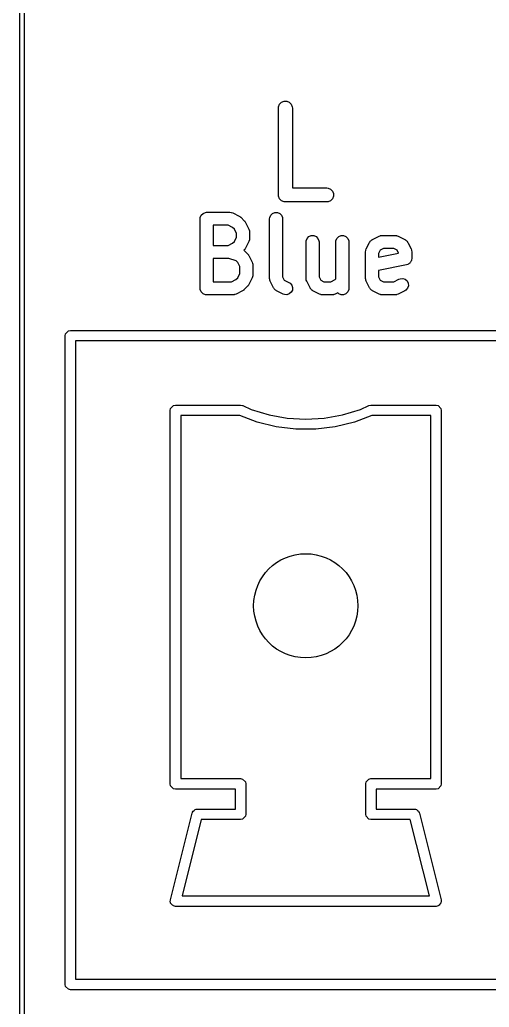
# Model space of a CAD drawing. Extents: x 89 to 178, y -115 to -57.
# Drawn here: x 88.97 to 94.38, y -106.22 to -94.85 of the extents above; entities that cross this region are included whole.
import ezdxf

# ---------------------------------------------------------------- set-up
doc = ezdxf.new("R2010")
doc.units = 0
doc.layers.add('BLACK', color=7, linetype='CONTINUOUS')

msp = doc.modelspace()

# ---------------------------------------------------------------- linework, layer by layer
at = {"layer": 'BLACK', "linetype": 'CONTINUOUS'}
for p, q in [((88.975, -106.5), (88.975, -65.5)), ((89.025, -65.524181), (89.025, -106.475818)), ((91.95487, -95.853692), (91.966815, -95.824853)), ((91.966815, -95.824853), (91.988887, -95.802781)), ((91.988887, -95.802781), (92.017726, -95.790836)), ((92.017726, -95.790836), (92.04894, -95.790836)), ((92.04894, -95.790836), (92.077779, -95.802781)), ((92.077779, -95.802781), (92.099851, -95.824853)), ((92.099851, -95.824853), (92.111796, -95.853692)), ((91.953333, -95.869299), (91.95487, -95.853692)), ((91.953333, -96.869299), (91.953333, -95.869299)), ((92.111796, -95.853692), (92.113333, -95.869299)), ((92.113333, -95.869299), (92.113333, -96.789299)), ((92.113333, -96.789299), (92.509523, -96.789299)), ((92.509523, -96.789299), (92.52513, -96.790836)), ((92.52513, -96.790836), (92.553969, -96.802781)), ((92.553969, -96.802781), (92.576041, -96.824853)), ((92.576041, -96.824853), (92.587986, -96.853692)), ((92.587986, -96.853692), (92.587986, -96.884906)), ((91.95487, -96.884906), (91.953333, -96.869299)), ((91.966815, -96.913745), (91.95487, -96.884906)), ((91.988887, -96.935817), (91.966815, -96.913745)), ((92.017726, -96.947762), (91.988887, -96.935817)), ((92.033333, -96.949299), (92.017726, -96.947762)), ((92.509523, -96.949299), (92.033333, -96.949299)), ((92.52513, -96.947762), (92.509523, -96.949299)), ((92.553969, -96.935817), (92.52513, -96.947762)), ((92.576041, -96.913745), (92.553969, -96.935817)), ((92.587986, -96.884906), (92.576041, -96.913745)), ((91.06383, -97.102627), (91.084522, -97.081935)), ((91.084522, -97.081935), (91.111558, -97.070736)), ((91.111558, -97.070736), (91.12619, -97.069295)), ((91.12619, -97.069295), (91.392856, -97.069295)), ((91.392856, -97.069295), (91.407488, -97.070736)), ((91.407488, -97.070736), (91.409977, -97.071767)), ((91.409977, -97.071767), (91.412665, -97.071958)), ((91.412665, -97.071958), (91.426397, -97.077213)), ((91.426397, -97.077213), (91.502588, -97.115308)), ((91.86383, -97.102627), (91.884522, -97.081935)), ((91.884522, -97.081935), (91.911558, -97.070736)), ((91.911558, -97.070736), (91.940822, -97.070736)), ((91.940822, -97.070736), (91.967858, -97.081935)), ((91.967858, -97.081935), (91.98855, -97.102627)), ((91.05119, -97.144295), (91.052631, -97.129663)), ((91.05119, -97.944295), (91.05119, -97.144295)), ((91.052631, -97.129663), (91.06383, -97.102627)), ((91.502588, -97.115308), (91.508887, -97.119272)), ((91.508887, -97.119272), (91.510715, -97.12003)), ((91.510715, -97.12003), (91.512771, -97.121718)), ((91.512771, -97.121718), (91.515031, -97.12314)), ((91.515031, -97.12314), (91.51633, -97.124638)), ((91.51633, -97.124638), (91.52208, -97.129357)), ((91.52208, -97.129357), (91.560175, -97.167452)), ((91.560175, -97.167452), (91.564893, -97.173201)), ((91.564893, -97.173201), (91.566392, -97.174501)), ((91.566392, -97.174501), (91.567813, -97.17676)), ((91.567813, -97.17676), (91.569502, -97.178817)), ((91.569502, -97.178817), (91.570259, -97.180644)), ((91.570259, -97.180644), (91.574224, -97.186944)), ((91.574224, -97.186944), (91.612319, -97.263135)), ((91.85119, -97.144295), (91.852631, -97.129663)), ((91.85119, -97.830009), (91.85119, -97.144295)), ((91.852631, -97.129663), (91.86383, -97.102627)), ((91.98855, -97.102627), (91.999749, -97.129663)), ((91.999749, -97.129663), (92.00119, -97.144295)), ((92.00119, -97.144295), (92.00119, -97.812304)), ((91.375151, -97.219295), (91.20119, -97.219295)), ((91.20119, -97.219295), (91.20119, -97.450247)), ((91.42462, -97.244029), (91.375151, -97.219295)), ((91.445502, -97.264911), (91.42462, -97.244029)), ((91.470237, -97.31438), (91.445502, -97.264911)), ((91.470237, -97.355161), (91.470237, -97.31438)), ((91.612319, -97.263135), (91.617574, -97.276867)), ((91.617574, -97.276867), (91.617764, -97.279554)), ((91.617764, -97.279554), (91.618796, -97.282044)), ((91.618796, -97.282044), (91.620237, -97.296676)), ((91.620237, -97.296676), (91.620237, -97.372866)), ((91.375151, -97.450247), (91.42462, -97.425512)), ((91.42462, -97.425512), (91.445502, -97.40463)), ((91.445502, -97.40463), (91.470237, -97.355161)), ((91.612319, -97.406407), (91.574224, -97.482598)), ((91.617574, -97.392675), (91.612319, -97.406407)), ((91.617764, -97.389987), (91.617574, -97.392675)), ((91.618796, -97.387498), (91.617764, -97.389987)), ((91.620237, -97.372866), (91.618796, -97.387498)), ((92.270238, -97.410961), (92.271679, -97.396329)), ((92.270238, -97.830009), (92.270238, -97.410961)), ((92.271679, -97.396329), (92.282878, -97.369293)), ((92.282878, -97.369293), (92.30357, -97.348601)), ((92.30357, -97.348601), (92.330606, -97.337402)), ((92.330606, -97.337402), (92.35987, -97.337402)), ((92.35987, -97.337402), (92.386906, -97.348601)), ((92.386906, -97.348601), (92.407598, -97.369293)), ((92.407598, -97.369293), (92.418797, -97.396329)), ((92.418797, -97.396329), (92.420238, -97.410961)), ((92.420238, -97.410961), (92.420238, -97.812304)), ((92.613095, -97.410961), (92.614536, -97.396329)), ((92.613095, -97.837038), (92.613095, -97.410961)), ((92.614536, -97.396329), (92.625735, -97.369293)), ((92.625735, -97.369293), (92.646427, -97.348601)), ((92.646427, -97.348601), (92.673463, -97.337402)), ((92.673463, -97.337402), (92.702727, -97.337402)), ((92.702727, -97.337402), (92.729763, -97.348601)), ((92.729763, -97.348601), (92.750455, -97.369293)), ((92.750455, -97.369293), (92.761654, -97.396329)), ((92.761654, -97.396329), (92.763095, -97.410961)), ((92.763095, -97.410961), (92.763095, -97.944295)), ((92.96387, -97.491705), (93.001966, -97.415516)), ((93.001966, -97.415516), (93.003504, -97.413071)), ((93.003504, -97.413071), (93.00389, -97.411916)), ((93.00389, -97.411916), (93.005138, -97.410476)), ((93.005138, -97.410476), (93.009799, -97.403073)), ((93.009799, -97.403073), (93.016902, -97.396912)), ((93.016902, -97.396912), (93.023064, -97.389808)), ((93.023064, -97.389808), (93.030469, -97.385145)), ((93.030469, -97.385145), (93.031906, -97.3839)), ((93.031906, -97.3839), (93.033058, -97.383515)), ((93.033058, -97.383515), (93.035506, -97.381975)), ((93.035506, -97.381975), (93.111696, -97.34388)), ((93.111696, -97.34388), (93.125428, -97.338625)), ((93.125428, -97.338625), (93.128114, -97.338434)), ((93.128114, -97.338434), (93.130606, -97.337402)), ((93.130606, -97.337402), (93.145238, -97.335961)), ((93.145238, -97.335961), (93.297619, -97.335961)), ((93.297619, -97.335961), (93.312251, -97.337402)), ((93.312251, -97.337402), (93.314739, -97.338432)), ((93.314739, -97.338432), (93.317429, -97.338624)), ((93.317429, -97.338624), (93.33116, -97.343879)), ((93.33116, -97.343879), (93.407351, -97.381975)), ((93.407351, -97.381975), (93.409797, -97.383515)), ((93.409797, -97.383515), (93.410952, -97.3839)), ((93.410952, -97.3839), (93.41239, -97.385147)), ((93.41239, -97.385147), (93.419794, -97.389808)), ((93.419794, -97.389808), (93.425953, -97.396909)), ((93.425953, -97.396909), (93.43306, -97.403073)), ((93.43306, -97.403073), (93.437721, -97.410478)), ((93.437721, -97.410478), (93.438967, -97.411915)), ((93.438967, -97.411915), (93.439351, -97.413068)), ((93.439351, -97.413068), (93.440892, -97.415516)), ((93.440892, -97.415516), (93.478987, -97.491706)), ((91.20119, -97.450247), (91.375151, -97.450247)), ((91.560175, -97.50209), (91.55566, -97.506604)), ((91.55566, -97.506604), (91.560176, -97.51031)), ((91.564893, -97.49634), (91.560175, -97.50209)), ((91.560176, -97.51031), (91.598271, -97.548406)), ((91.566392, -97.495041), (91.564893, -97.49634)), ((91.567813, -97.492781), (91.566392, -97.495041)), ((91.569502, -97.490725), (91.567813, -97.492781)), ((91.570259, -97.488897), (91.569502, -97.490725)), ((91.574224, -97.482598), (91.570259, -97.488897)), ((92.955952, -97.525247), (92.957393, -97.510615)), ((92.955952, -97.830009), (92.955952, -97.525247)), ((92.957393, -97.510615), (92.958423, -97.508126)), ((92.958423, -97.508126), (92.958615, -97.505437)), ((92.958615, -97.505437), (92.96387, -97.491705)), ((93.124948, -97.504959), (93.105952, -97.542953)), ((93.105952, -97.586142), (93.335541, -97.540224)), ((93.105952, -97.542953), (93.105952, -97.586142)), ((93.162944, -97.485961), (93.124948, -97.504959)), ((93.279914, -97.485961), (93.162944, -97.485961)), ((93.317908, -97.504958), (93.279914, -97.485961)), ((93.335541, -97.540224), (93.317908, -97.504958)), ((93.478987, -97.491706), (93.484242, -97.505438)), ((93.484242, -97.505438), (93.484432, -97.508125)), ((93.484432, -97.508125), (93.485464, -97.510615)), ((93.485464, -97.510615), (93.486905, -97.525247)), ((93.486905, -97.525247), (93.486905, -97.601438)), ((91.380686, -97.600247), (91.20119, -97.600247)), ((91.20119, -97.600247), (91.20119, -97.869295)), ((91.466627, -97.628893), (91.380686, -97.600247)), ((91.483597, -97.645863), (91.466627, -97.628893)), ((91.508333, -97.695333), (91.483597, -97.645863)), ((91.598271, -97.548406), (91.602991, -97.554157)), ((91.602991, -97.554157), (91.604486, -97.555454)), ((91.604486, -97.555454), (91.605905, -97.557708)), ((91.605905, -97.557708), (91.607598, -97.559771)), ((91.607598, -97.559771), (91.608356, -97.561601)), ((91.608356, -97.561601), (91.612319, -97.567896)), ((91.612319, -97.567896), (91.650414, -97.644086)), ((91.650414, -97.644086), (91.655669, -97.657818)), ((91.655669, -97.657818), (91.655859, -97.660504)), ((93.458825, -97.658545), (93.453573, -97.663798)), ((93.464993, -97.654415), (93.458825, -97.658545)), ((93.469067, -97.648303), (93.464993, -97.654415)), ((93.474265, -97.643106), (93.469067, -97.648303)), ((93.477106, -97.636245), (93.474265, -97.643106)), ((93.481226, -97.630067), (93.477106, -97.636245)), ((93.482652, -97.622858), (93.481226, -97.630067)), ((93.485464, -97.61607), (93.482652, -97.622858)), ((93.486905, -97.601438), (93.485464, -97.61607)), ((91.508333, -97.774208), (91.508333, -97.695333)), ((91.655859, -97.660504), (91.656892, -97.662996)), ((91.656892, -97.662996), (91.658333, -97.677628)), ((91.658333, -97.677628), (91.658333, -97.791914)), ((93.426613, -97.674982), (93.105952, -97.739113)), ((93.105952, -97.739113), (93.105952, -97.812303)), ((93.440679, -97.670699), (93.426613, -97.674982)), ((93.446784, -97.66661), (93.440679, -97.670699)), ((93.453573, -97.663798), (93.446784, -97.66661)), ((91.20119, -97.869295), (91.413247, -97.869295)), ((91.413247, -97.869295), (91.462714, -97.844561)), ((91.462714, -97.844561), (91.483597, -97.823678)), ((91.483597, -97.823678), (91.508333, -97.774208)), ((91.650414, -97.825456), (91.612319, -97.901646)), ((91.655669, -97.811724), (91.650414, -97.825456)), ((91.655859, -97.809037), (91.655669, -97.811724)), ((91.656892, -97.806546), (91.655859, -97.809037)), ((91.658333, -97.791914), (91.656892, -97.806546)), ((91.852631, -97.844641), (91.85119, -97.830009)), ((91.853662, -97.84713), (91.852631, -97.844641)), ((91.853853, -97.849818), (91.853662, -97.84713)), ((91.859108, -97.86355), (91.853853, -97.849818)), ((91.897203, -97.939741), (91.859108, -97.86355)), ((92.00119, -97.812304), (92.020186, -97.850298)), ((92.020186, -97.850298), (92.074016, -97.877213)), ((92.074016, -97.877213), (92.086459, -97.885045)), ((92.086459, -97.885045), (92.105632, -97.907153)), ((92.271679, -97.844641), (92.270238, -97.830009)), ((92.27271, -97.84713), (92.271679, -97.844641)), ((92.272901, -97.849818), (92.27271, -97.84713)), ((92.278156, -97.86355), (92.272901, -97.849818)), ((92.316251, -97.939741), (92.278156, -97.86355)), ((92.420238, -97.812304), (92.439234, -97.850298)), ((92.439234, -97.850298), (92.477228, -97.869295)), ((92.477228, -97.869295), (92.556104, -97.869295)), ((92.556104, -97.869295), (92.605572, -97.844561)), ((92.605572, -97.844561), (92.613095, -97.837038)), ((92.957393, -97.844641), (92.955952, -97.830009)), ((92.958423, -97.847129), (92.957393, -97.844641)), ((92.958615, -97.849819), (92.958423, -97.847129)), ((92.96387, -97.86355), (92.958615, -97.849819)), ((93.001966, -97.939741), (92.96387, -97.86355)), ((93.105952, -97.812303), (93.124949, -97.850298)), ((93.124949, -97.850298), (93.162943, -97.869295)), ((93.162943, -97.869295), (93.279914, -97.869295)), ((93.279914, -97.869295), (93.340269, -97.839118)), ((93.340269, -97.839118), (93.354001, -97.833863)), ((93.354001, -97.833863), (93.383191, -97.831789)), ((93.383191, -97.831789), (93.410952, -97.841043)), ((93.410952, -97.841043), (93.43306, -97.860216)), ((93.43306, -97.860216), (93.446147, -97.886391)), ((93.446147, -97.886391), (93.448221, -97.915581)), ((91.052631, -97.958927), (91.05119, -97.944295)), ((91.06383, -97.985963), (91.052631, -97.958927)), ((91.084522, -98.006655), (91.06383, -97.985963)), ((91.540683, -97.973282), (91.464493, -98.011377)), ((91.546982, -97.969317), (91.540683, -97.973282)), ((91.54881, -97.96856), (91.546982, -97.969317)), ((91.550866, -97.966872), (91.54881, -97.96856)), ((91.553126, -97.96545), (91.550866, -97.966872)), ((91.554426, -97.96395), (91.553126, -97.96545)), ((91.560176, -97.959232), (91.554426, -97.96395)), ((91.598271, -97.921136), (91.560176, -97.959232)), ((91.602991, -97.915384), (91.598271, -97.921136)), ((91.604486, -97.914088), (91.602991, -97.915384)), ((91.605905, -97.911833), (91.604486, -97.914088)), ((91.607598, -97.909771), (91.605905, -97.911833)), ((91.608356, -97.90794), (91.607598, -97.909771)), ((91.612319, -97.901646), (91.608356, -97.90794)), ((91.898743, -97.942188), (91.897203, -97.939741)), ((91.899128, -97.943342), (91.898743, -97.942188)), ((91.900373, -97.944778), (91.899128, -97.943342)), ((91.905035, -97.952184), (91.900373, -97.944778)), ((91.912139, -97.958345), (91.905035, -97.952184)), ((91.918301, -97.96545), (91.912139, -97.958345)), ((91.925706, -97.970111), (91.918301, -97.96545)), ((91.927143, -97.971357), (91.925706, -97.970111)), ((91.928296, -97.971741), (91.927143, -97.971357)), ((91.930744, -97.973282), (91.928296, -97.971741)), ((92.006934, -98.011377), (91.930744, -97.973282)), ((92.099725, -97.990279), (92.077617, -98.009452)), ((92.112812, -97.964104), (92.099725, -97.990279)), ((92.105632, -97.907153), (92.114886, -97.934914)), ((92.114886, -97.934914), (92.112812, -97.964104)), ((92.317791, -97.942188), (92.316251, -97.939741)), ((92.318176, -97.943342), (92.317791, -97.942188)), ((92.319421, -97.944778), (92.318176, -97.943342)), ((92.324083, -97.952184), (92.319421, -97.944778)), ((92.331187, -97.958345), (92.324083, -97.952184)), ((92.337349, -97.96545), (92.331187, -97.958345)), ((92.344754, -97.970111), (92.337349, -97.96545)), ((92.346191, -97.971357), (92.344754, -97.970111)), ((92.347344, -97.971741), (92.346191, -97.971357)), ((92.349792, -97.973282), (92.347344, -97.971741)), ((92.425982, -98.011377), (92.349792, -97.973282)), ((92.636549, -97.996777), (92.60735, -98.011377)), ((92.646427, -98.006655), (92.636549, -97.996777)), ((92.750455, -97.985963), (92.729763, -98.006655)), ((92.761654, -97.958927), (92.750455, -97.985963)), ((92.763095, -97.944295), (92.761654, -97.958927)), ((93.003506, -97.942187), (93.001966, -97.939741)), ((93.003891, -97.943342), (93.003506, -97.942187)), ((93.005138, -97.94478), (93.003891, -97.943342)), ((93.009799, -97.952184), (93.005138, -97.94478)), ((93.0169, -97.958343), (93.009799, -97.952184)), ((93.023064, -97.96545), (93.0169, -97.958343)), ((93.030469, -97.970111), (93.023064, -97.96545)), ((93.031906, -97.971357), (93.030469, -97.970111)), ((93.033059, -97.971741), (93.031906, -97.971357)), ((93.035507, -97.973282), (93.033059, -97.971741)), ((93.111697, -98.011377), (93.035507, -97.973282)), ((93.407351, -97.973282), (93.33116, -98.011377)), ((93.419794, -97.96545), (93.407351, -97.973282)), ((93.438967, -97.943342), (93.419794, -97.96545)), ((93.448221, -97.915581), (93.438967, -97.943342)), ((91.111558, -98.017854), (91.084522, -98.006655)), ((91.12619, -98.019295), (91.111558, -98.017854)), ((91.430952, -98.019295), (91.12619, -98.019295)), ((91.445584, -98.017854), (91.430952, -98.019295)), ((91.448073, -98.016822), (91.445584, -98.017854)), ((91.450761, -98.016632), (91.448073, -98.016822)), ((91.464493, -98.011377), (91.450761, -98.016632)), ((92.020666, -98.016632), (92.006934, -98.011377)), ((92.049856, -98.018706), (92.020666, -98.016632)), ((92.077617, -98.009452), (92.049856, -98.018706)), ((92.439714, -98.016632), (92.425982, -98.011377)), ((92.442401, -98.016822), (92.439714, -98.016632)), ((92.444891, -98.017854), (92.442401, -98.016822)), ((92.459523, -98.019295), (92.444891, -98.017854)), ((92.573809, -98.019295), (92.459523, -98.019295)), ((92.588441, -98.017854), (92.573809, -98.019295)), ((92.59093, -98.016822), (92.588441, -98.017854)), ((92.593618, -98.016632), (92.59093, -98.016822)), ((92.60735, -98.011377), (92.593618, -98.016632)), ((92.673463, -98.017854), (92.646427, -98.006655)), ((92.702727, -98.017854), (92.673463, -98.017854)), ((92.729763, -98.006655), (92.702727, -98.017854)), ((93.125429, -98.016632), (93.111697, -98.011377)), ((93.128116, -98.016822), (93.125429, -98.016632)), ((93.130606, -98.017854), (93.128116, -98.016822)), ((93.145238, -98.019295), (93.130606, -98.017854)), ((93.297619, -98.019295), (93.145238, -98.019295)), ((93.312251, -98.017854), (93.297619, -98.019295)), ((93.31474, -98.016822), (93.312251, -98.017854)), ((93.317428, -98.016632), (93.31474, -98.016822)), ((93.33116, -98.011377), (93.317428, -98.016632)), ((89.502067, -98.467039), (89.534539, -98.434567)), ((89.534539, -98.434567), (89.5575, -98.43)), ((89.5575, -98.43), (106.4075, -98.43)), ((89.4975, -98.49), (89.502067, -98.467039)), ((89.4975, -105.96), (89.4975, -98.49)), ((89.6175, -98.55), (89.6175, -105.9)), ((106.3475, -98.55), (89.6175, -98.55)), ((90.7075, -99.35), (90.712067, -99.327039)), ((90.7075, -103.65), (90.7075, -99.35)), ((90.712067, -99.327039), (90.744539, -99.294567)), ((90.744539, -99.294567), (90.7675, -99.29)), ((90.7675, -99.29), (91.5175, -99.29)), ((91.5175, -99.29), (91.540461, -99.294567)), ((91.540461, -99.294567), (91.541047, -99.295153)), ((91.541047, -99.295153), (91.54206, -99.295256)), ((91.54206, -99.295256), (91.54206, -99.295255)), ((91.54206, -99.295255), (91.639809, -99.338347)), ((91.639809, -99.338347), (91.844132, -99.400792)), ((92.691232, -99.400704), (92.895542, -99.338217)), ((92.895542, -99.338217), (92.993281, -99.295105)), ((92.993281, -99.295105), (92.993282, -99.295105)), ((92.993282, -99.295105), (92.994082, -99.295023)), ((92.994082, -99.295023), (92.994539, -99.294567)), ((92.994539, -99.294567), (93.0175, -99.29)), ((93.0175, -99.29), (93.7675, -99.29)), ((93.7675, -99.29), (93.790461, -99.294567)), ((93.790461, -99.294567), (93.822933, -99.327039)), ((93.822933, -99.327039), (93.8275, -99.35)), ((93.8275, -99.35), (93.8275, -103.65)), ((90.8275, -99.41), (90.8275, -103.59)), ((91.506947, -99.41), (90.8275, -99.41)), ((91.706895, -99.484337), (91.506947, -99.41)), ((91.844132, -99.400792), (92.05441, -99.438604)), ((92.05441, -99.438604), (92.267687, -99.451253)), ((92.267687, -99.451253), (92.480961, -99.43856)), ((92.480961, -99.43856), (92.691232, -99.400704)), ((93.027995, -99.41), (92.828486, -99.48422)), ((93.7075, -99.41), (93.027995, -99.41)), ((93.7075, -103.59), (93.7075, -99.41)), ((91.928032, -99.537811), (91.706895, -99.484337)), ((92.153944, -99.564726), (91.928032, -99.537811)), ((92.381454, -99.564702), (92.153944, -99.564726)), ((92.60736, -99.53774), (92.381454, -99.564702)), ((92.828486, -99.48422), (92.60736, -99.53774)), ((90.712067, -103.672961), (90.7075, -103.65)), ((90.744539, -103.705433), (90.712067, -103.672961)), ((90.8275, -103.59), (91.5175, -103.59)), ((91.5175, -103.59), (91.540461, -103.594567)), ((91.540461, -103.594567), (91.572933, -103.627039)), ((91.572933, -103.627039), (91.5775, -103.65)), ((91.5775, -103.65), (91.5775, -104)), ((92.9575, -103.65), (92.962067, -103.627039)), ((92.9575, -104), (92.9575, -103.65)), ((92.962067, -103.627039), (92.994539, -103.594567)), ((92.994539, -103.594567), (93.0175, -103.59)), ((93.0175, -103.59), (93.7075, -103.59)), ((93.822933, -103.672961), (93.790461, -103.705433)), ((93.8275, -103.65), (93.822933, -103.672961)), ((90.7675, -103.71), (90.744539, -103.705433)), ((91.4575, -103.71), (90.7675, -103.71)), ((91.4575, -103.94), (91.4575, -103.71)), ((93.7675, -103.71), (93.0775, -103.71)), ((93.0775, -103.71), (93.0775, -103.94)), ((93.790461, -103.705433), (93.7675, -103.71)), ((90.709291, -104.985448), (90.959291, -103.985448)), ((90.959291, -103.985448), (90.962067, -103.979571)), ((90.962067, -103.977039), (90.964334, -103.974771)), ((90.962067, -103.979571), (90.962067, -103.977039)), ((90.964334, -103.974771), (90.969291, -103.96428)), ((90.969291, -103.96428), (90.983127, -103.955978)), ((90.983127, -103.955978), (90.994539, -103.944567)), ((90.994539, -103.944567), (91.00592, -103.942303)), ((91.00592, -103.942303), (91.008669, -103.940654)), ((91.008669, -103.940654), (91.011125, -103.941267)), ((91.011125, -103.941267), (91.0175, -103.94)), ((91.0175, -103.94), (91.4575, -103.94)), ((91.572933, -104.022961), (91.540461, -104.055433)), ((91.5775, -104), (91.572933, -104.022961)), ((92.962067, -104.022961), (92.9575, -104)), ((92.994539, -104.055433), (92.962067, -104.022961)), ((93.0775, -103.94), (93.5175, -103.94)), ((93.5175, -103.94), (93.523872, -103.941267)), ((93.523872, -103.941267), (93.526331, -103.940653)), ((93.526331, -103.940653), (93.529082, -103.942303)), ((93.529082, -103.942303), (93.540461, -103.944567)), ((93.540461, -103.944567), (93.551871, -103.955977)), ((93.551871, -103.955977), (93.565709, -103.96428)), ((93.565709, -103.96428), (93.570665, -103.974771)), ((93.570665, -103.974771), (93.572933, -103.977039)), ((93.572933, -103.977039), (93.572933, -103.979571)), ((93.572933, -103.979571), (93.575709, -103.985448)), ((93.575709, -103.985448), (93.825708, -104.985447)), ((91.064346, -104.06), (90.844347, -104.94)), ((91.5175, -104.06), (91.064346, -104.06)), ((91.540461, -104.055433), (91.5175, -104.06)), ((93.0175, -104.06), (92.994539, -104.055433)), ((93.470653, -104.06), (93.0175, -104.06)), ((93.690653, -104.94), (93.470653, -104.06)), ((90.708153, -105.008831), (90.709291, -104.985448)), ((90.712067, -105.015354), (90.708153, -105.008831)), ((90.712067, -105.022961), (90.712067, -105.015354)), ((90.723477, -105.034371), (90.712067, -105.022961)), ((90.73178, -105.048209), (90.723477, -105.034371)), ((90.73916, -105.050054), (90.73178, -105.048209)), ((90.844347, -104.94), (93.690653, -104.94)), ((93.80322, -105.048209), (93.79584, -105.050053)), ((93.811522, -105.034371), (93.80322, -105.048209)), ((93.822933, -105.022961), (93.811522, -105.034371)), ((93.826847, -105.008831), (93.822933, -105.015354)), ((93.822933, -105.015354), (93.822933, -105.022961)), ((93.825708, -104.985447), (93.826847, -105.008831)), ((90.744539, -105.055433), (90.73916, -105.050054)), ((90.7675, -105.06), (90.744539, -105.055433)), ((93.7675, -105.06), (90.7675, -105.06)), ((93.790461, -105.055433), (93.7675, -105.06)), ((93.79584, -105.050053), (93.790461, -105.055433)), ((89.6175, -105.9), (106.3475, -105.9)), ((89.502067, -105.982961), (89.4975, -105.96)), ((89.534539, -106.015433), (89.502067, -105.982961)), ((89.5575, -106.02), (89.534539, -106.015433)), ((106.4075, -106.02), (89.5575, -106.02))]:
    msp.add_line(p, q, dxfattribs=at)
at = {"layer": 'BLACK'}
msp.add_circle((92.2675, -101.6), 0.6, dxfattribs=at)
msp.add_circle((92.2675, -101.6), 0.6, dxfattribs=at)
msp.add_circle((92.2675, -101.6), 0.6, dxfattribs=at)

doc.saveas('drawing.dxf')
